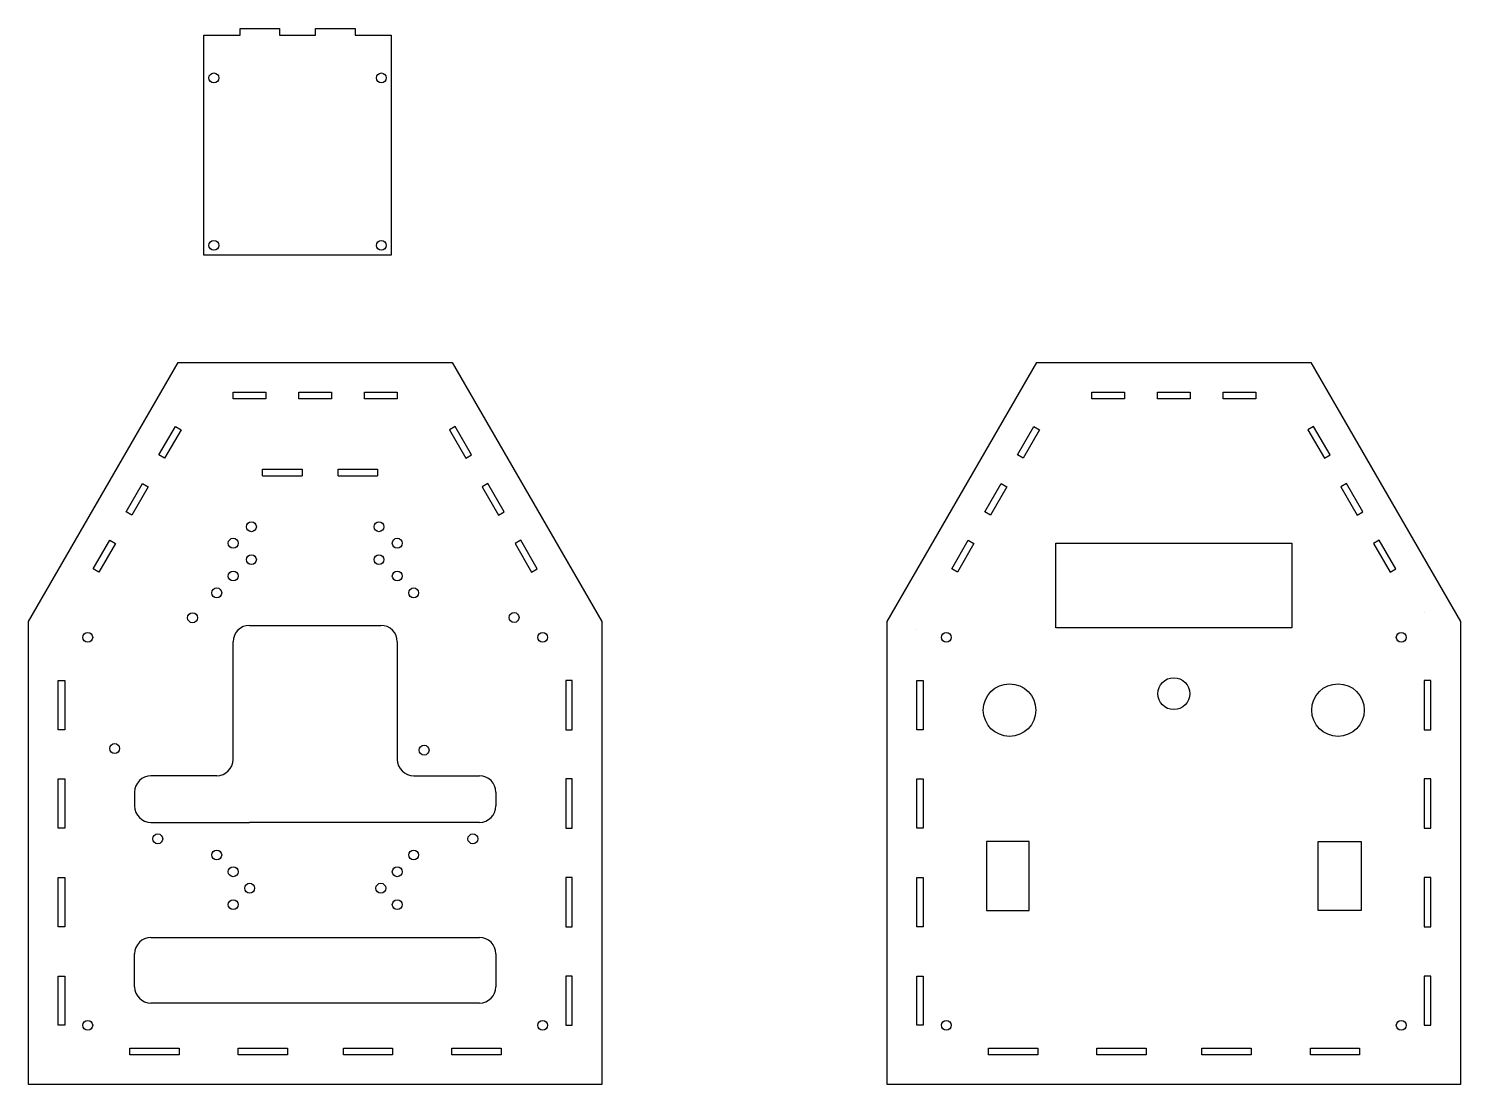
# Model space of a CAD drawing. Extents: x -333 to 103, y 72 to 393.
import ezdxf

# ---------------------------------------------------------------- set-up
doc = ezdxf.new("R2010")
doc.units = 0
doc.header["$MEASUREMENT"] = 0

msp = doc.modelspace()

# ---------------------------------------------------------------- linework, layer by layer
for p, q in [((-268.14, 393.4), (-256.14, 393.4)), ((-268.14, 391.4), (-268.14, 393.4)), ((-256.14, 393.4), (-256.14, 391.4)), ((-245.14, 391.4), (-245.14, 393.4)), ((-245.14, 393.4), (-233.14, 393.4)), ((-233.14, 393.4), (-233.14, 391.4)), ((-279.14, 391.4), (-268.14, 391.4)), ((-279.14, 324.4), (-279.14, 391.4)), ((-256.14, 391.4), (-245.14, 391.4)), ((-233.14, 391.4), (-222.14, 391.4)), ((-222.14, 391.4), (-222.14, 324.4)), ((-222.14, 324.4), (-279.14, 324.4)), ((-332.53, 212.86), (-287.02, 291.69)), ((-287.02, 291.69), (-203.54, 291.69)), ((-203.54, 291.69), (-158.02, 212.86)), ((-71.12, 212.86), (-25.6, 291.69)), ((-25.6, 291.69), (57.88, 291.69)), ((57.88, 291.69), (103.39, 212.86)), ((-270.28, 282.69), (-260.28, 282.69)), ((-270.28, 280.69), (-270.28, 282.69)), ((-260.28, 280.69), (-270.28, 280.69)), ((-260.28, 282.69), (-260.28, 280.69)), ((-250.28, 280.69), (-250.28, 282.69)), ((-250.28, 282.69), (-240.28, 282.69)), ((-240.28, 280.69), (-250.28, 280.69)), ((-240.28, 282.69), (-240.28, 280.69)), ((-230.28, 282.69), (-220.28, 282.69)), ((-230.28, 280.69), (-230.28, 282.69)), ((-220.28, 280.69), (-230.28, 280.69)), ((-220.28, 282.69), (-220.28, 280.69)), ((-8.86, 280.69), (-8.86, 282.69)), ((-8.86, 282.69), (1.14, 282.69)), ((1.14, 280.69), (-8.86, 280.69)), ((1.14, 282.69), (1.14, 280.69)), ((11.14, 280.69), (11.14, 282.69)), ((11.14, 282.69), (21.14, 282.69)), ((21.14, 280.69), (11.14, 280.69)), ((21.14, 282.69), (21.14, 280.69)), ((31.14, 282.69), (41.14, 282.69)), ((31.14, 280.69), (31.14, 282.69)), ((41.14, 280.69), (31.14, 280.69)), ((41.14, 282.69), (41.14, 280.69)), ((-292.86, 263.58), (-287.86, 272.24)), ((-286.12, 271.24), (-291.12, 262.58)), ((-287.86, 272.24), (-286.12, 271.24)), ((-202.7, 272.24), (-204.43, 271.24)), ((-204.43, 271.24), (-199.43, 262.58)), ((-197.7, 263.58), (-202.7, 272.24)), ((-31.44, 263.58), (-26.44, 272.24)), ((-24.71, 271.24), (-29.71, 262.58)), ((-26.44, 272.24), (-24.71, 271.24)), ((58.72, 272.24), (56.98, 271.24)), ((56.98, 271.24), (61.98, 262.58)), ((63.72, 263.58), (58.72, 272.24)), ((-291.12, 262.58), (-292.86, 263.58)), ((-199.43, 262.58), (-197.7, 263.58)), ((-29.71, 262.58), (-31.44, 263.58)), ((61.98, 262.58), (63.72, 263.58)), ((-261.28, 257.21), (-261.28, 259.21)), ((-261.28, 259.21), (-249.28, 259.21)), ((-261.28, 257.21), (-249.28, 257.21)), ((-249.28, 259.21), (-249.28, 257.21)), ((-238.28, 257.21), (-238.28, 259.21)), ((-238.28, 259.21), (-226.28, 259.21)), ((-238.28, 257.21), (-226.28, 257.21)), ((-226.28, 259.21), (-226.28, 257.21)), ((-302.86, 246.26), (-297.86, 254.92)), ((-296.12, 253.92), (-301.12, 245.26)), ((-297.86, 254.92), (-296.12, 253.92)), ((-192.7, 254.92), (-194.43, 253.92)), ((-194.43, 253.92), (-189.43, 245.26)), ((-187.7, 246.26), (-192.7, 254.92)), ((-41.44, 246.26), (-36.44, 254.92)), ((-34.71, 253.92), (-39.71, 245.26)), ((-36.44, 254.92), (-34.71, 253.92)), ((68.72, 254.92), (66.98, 253.92)), ((66.98, 253.92), (71.98, 245.26)), ((73.72, 246.26), (68.72, 254.92)), ((-311.22, 249.16), (-311.22, 249.16)), ((-301.12, 245.26), (-302.86, 246.26)), ((-189.43, 245.26), (-187.7, 246.26)), ((-39.71, 245.26), (-41.44, 246.26)), ((71.98, 245.26), (73.72, 246.26)), ((-312.86, 228.94), (-307.86, 237.6)), ((-306.12, 236.6), (-311.12, 227.94)), ((-307.86, 237.6), (-306.12, 236.6)), ((-182.7, 237.6), (-184.43, 236.6)), ((-184.43, 236.6), (-179.43, 227.94)), ((-177.7, 228.94), (-182.7, 237.6)), ((-51.44, 228.94), (-46.44, 237.6)), ((-44.71, 236.6), (-49.71, 227.94)), ((-46.44, 237.6), (-44.71, 236.6)), ((-19.76, 236.69), (52.04, 236.69)), ((-19.76, 210.89), (-19.76, 236.69)), ((52.04, 236.69), (52.04, 210.89)), ((78.72, 237.6), (76.98, 236.6)), ((76.98, 236.6), (81.98, 227.94)), ((83.72, 228.94), (78.72, 237.6)), ((-311.12, 227.94), (-312.86, 228.94)), ((-179.43, 227.94), (-177.7, 228.94)), ((-49.71, 227.94), (-51.44, 228.94)), ((81.98, 227.94), (83.72, 228.94)), ((92.39, 215.76), (92.39, 215.76)), ((-332.53, 71.92), (-332.53, 212.86)), ((-265.28, 211.69), (-225.28, 211.69)), ((-158.02, 212.86), (-158.02, 71.92)), ((-71.12, 71.92), (-71.12, 212.86)), ((-62.12, 210.45), (-62.12, 210.44)), ((52.04, 210.89), (-19.76, 210.89)), ((103.39, 212.86), (103.39, 71.92)), ((-270.28, 170.89), (-270.28, 206.69)), ((-220.28, 206.69), (-220.28, 170.89)), ((-323.53, 179.92), (-323.53, 194.92)), ((-323.53, 194.92), (-321.53, 194.92)), ((-321.53, 194.92), (-321.53, 179.92)), ((-167.02, 194.92), (-169.02, 194.92)), ((-169.02, 194.92), (-169.02, 179.92)), ((-167.02, 179.92), (-167.02, 194.92)), ((-62.12, 194.92), (-60.12, 194.92)), ((-62.12, 179.92), (-62.12, 194.92)), ((-60.12, 194.92), (-60.12, 179.92)), ((94.39, 194.92), (92.39, 194.92)), ((92.39, 194.92), (92.39, 179.92)), ((94.39, 179.92), (94.39, 194.92)), ((-321.53, 179.92), (-323.53, 179.92)), ((-169.02, 179.92), (-167.02, 179.92)), ((-60.12, 179.92), (-62.12, 179.92)), ((92.39, 179.92), (94.39, 179.92)), ((-275.28, 165.89), (-295.28, 165.89)), ((-215.28, 165.89), (-195.28, 165.89)), ((-323.53, 164.92), (-321.53, 164.92)), ((-323.53, 149.92), (-323.53, 164.92)), ((-321.53, 164.92), (-321.53, 149.92)), ((-169.02, 164.92), (-169.02, 149.92)), ((-167.02, 164.92), (-169.02, 164.92)), ((-167.02, 149.92), (-167.02, 164.92)), ((-62.12, 164.92), (-60.12, 164.92)), ((-62.12, 149.92), (-62.12, 164.92)), ((-60.12, 164.92), (-60.12, 149.92)), ((92.39, 164.92), (92.39, 149.92)), ((94.39, 164.92), (92.39, 164.92)), ((94.39, 149.92), (94.39, 164.92)), ((-300.28, 160.89), (-300.28, 156.69)), ((-190.28, 160.89), (-190.28, 156.69)), ((-321.53, 149.92), (-323.53, 149.92)), ((-295.28, 151.69), (-265.28, 151.69)), ((-225.28, 151.69), (-265.28, 151.69)), ((-195.28, 151.69), (-225.28, 151.69)), ((-169.02, 149.92), (-167.02, 149.92)), ((-60.12, 149.92), (-62.12, 149.92)), ((92.39, 149.92), (94.39, 149.92)), ((-27.86, 145.89), (-40.86, 145.89)), ((-40.86, 145.89), (-40.86, 124.89)), ((-27.86, 124.89), (-27.86, 145.89)), ((60.14, 124.89), (60.14, 145.89)), ((60.14, 145.89), (73.14, 145.89)), ((73.14, 145.89), (73.14, 124.89)), ((-323.53, 134.92), (-321.53, 134.92)), ((-323.53, 119.92), (-323.53, 134.92)), ((-321.53, 134.92), (-321.53, 119.92)), ((-167.02, 134.92), (-169.02, 134.92)), ((-169.02, 134.92), (-169.02, 119.92)), ((-167.02, 119.92), (-167.02, 134.92)), ((-62.12, 134.92), (-60.12, 134.92)), ((-62.12, 119.92), (-62.12, 134.92)), ((-60.12, 134.92), (-60.12, 119.92)), ((94.39, 134.92), (92.39, 134.92)), ((92.39, 134.92), (92.39, 119.92)), ((94.39, 119.92), (94.39, 134.92)), ((-40.86, 124.89), (-27.86, 124.89)), ((73.14, 124.89), (60.14, 124.89)), ((-321.53, 119.92), (-323.53, 119.92)), ((-169.02, 119.92), (-167.02, 119.92)), ((-60.12, 119.92), (-62.12, 119.92)), ((92.39, 119.92), (94.39, 119.92)), ((-295.28, 116.66), (-195.28, 116.66)), ((-300.28, 101.66), (-300.28, 111.66)), ((-190.28, 111.66), (-190.28, 101.66)), ((-323.53, 89.92), (-323.53, 104.92)), ((-323.53, 104.92), (-321.53, 104.92)), ((-321.53, 104.92), (-321.53, 89.92)), ((-167.02, 104.92), (-169.02, 104.92)), ((-169.02, 104.92), (-169.02, 89.92)), ((-167.02, 89.92), (-167.02, 104.92)), ((-62.12, 89.92), (-62.12, 104.92)), ((-62.12, 104.92), (-60.12, 104.92)), ((-60.12, 104.92), (-60.12, 89.92)), ((92.39, 104.92), (92.39, 89.92)), ((94.39, 104.92), (92.39, 104.92)), ((94.39, 89.92), (94.39, 104.92)), ((-195.28, 96.66), (-295.28, 96.66)), ((-321.53, 89.92), (-323.53, 89.92)), ((-169.02, 89.92), (-167.02, 89.92)), ((-60.12, 89.92), (-62.12, 89.92)), ((92.39, 89.92), (94.39, 89.92)), ((-301.7, 80.92), (-301.7, 82.92)), ((-301.7, 82.92), (-286.7, 82.92)), ((-286.7, 82.92), (-286.7, 80.92)), ((-268.7, 82.92), (-253.7, 82.92)), ((-268.7, 80.92), (-268.7, 82.92)), ((-253.7, 82.92), (-253.7, 80.92)), ((-236.7, 82.92), (-221.7, 82.92)), ((-236.7, 80.92), (-236.7, 82.92)), ((-221.7, 82.92), (-221.7, 80.92)), ((-203.7, 80.92), (-203.7, 82.92)), ((-203.7, 82.92), (-188.7, 82.92)), ((-188.7, 82.92), (-188.7, 80.92)), ((-40.28, 82.92), (-25.28, 82.92)), ((-40.28, 80.92), (-40.28, 82.92)), ((-25.28, 82.92), (-25.28, 80.92)), ((-7.28, 80.92), (-7.28, 82.92)), ((-7.28, 82.92), (7.72, 82.92)), ((7.72, 82.92), (7.72, 80.92)), ((24.72, 82.92), (39.72, 82.92)), ((24.72, 80.92), (24.72, 82.92)), ((39.72, 82.92), (39.72, 80.92)), ((57.72, 82.92), (72.72, 82.92)), ((57.72, 80.92), (57.72, 82.92)), ((72.72, 82.92), (72.72, 80.92)), ((-286.7, 80.92), (-301.7, 80.92)), ((-253.7, 80.92), (-268.7, 80.92)), ((-221.7, 80.92), (-236.7, 80.92)), ((-188.7, 80.92), (-203.7, 80.92)), ((-25.28, 80.92), (-40.28, 80.92)), ((7.72, 80.92), (-7.28, 80.92)), ((39.72, 80.92), (24.72, 80.92)), ((72.72, 80.92), (57.72, 80.92)), ((-158.02, 71.92), (-332.53, 71.92)), ((103.39, 71.92), (-71.12, 71.92))]:
    msp.add_line(p, q)
for centre, radius in [((-276.14, 378.4), 1.5), ((-225.14, 378.4), 1.5), ((-276.14, 327.4), 1.5), ((-225.14, 327.4), 1.5), ((-264.7, 241.71), 1.5), ((-225.86, 241.71), 1.5), ((-270.25, 236.71), 1.5), ((-220.3, 236.71), 1.5), ((-264.7, 231.71), 1.5), ((-225.86, 231.71), 1.5), ((-270.25, 226.71), 1.5), ((-220.3, 226.71), 1.5), ((-275.25, 221.59), 1.5), ((-215.3, 221.59), 1.5), ((-282.63, 213.99), 1.5), ((-184.72, 214.09), 1.5), ((-314.53, 208.03), 1.5), ((-176.02, 208.03), 1.5), ((-53.12, 208.03), 1.5), ((85.39, 208.03), 1.5), ((-33.86, 185.89), 8), ((16.14, 190.89), 4.85), ((66.14, 185.89), 8), ((-306.33, 174.19), 1.5), ((-212.12, 173.69), 1.5), ((-293.21, 146.69), 1.5), ((-197.28, 146.69), 1.5), ((-275.25, 141.77), 1.5), ((-215.3, 141.77), 1.5), ((-270.25, 136.66), 1.5), ((-220.3, 136.66), 1.5), ((-265.25, 131.66), 1.5), ((-225.3, 131.66), 1.5), ((-270.25, 126.66), 1.5), ((-220.3, 126.66), 1.5), ((-314.53, 89.92), 1.5), ((-176.02, 89.92), 1.5), ((-53.12, 89.92), 1.5), ((85.39, 89.92), 1.5)]:
    msp.add_circle(centre, radius)
for centre, start, end in [((-265.28, 206.69), 90, 180), ((-225.28, 206.69), 0, 90), ((-275.28, 170.89), 270, 0), ((-215.28, 170.89), 180, 270), ((-295.28, 160.89), 90, 180), ((-195.28, 160.89), 0, 90), ((-295.28, 156.69), 180, 270), ((-195.28, 156.69), 270, 0), ((-295.28, 111.66), 90, 180), ((-195.28, 111.66), 0, 90), ((-295.28, 101.66), 180, 270), ((-195.28, 101.66), 270, 0)]:
    msp.add_arc(centre, 5, start, end)

doc.saveas('drawing.dxf')
